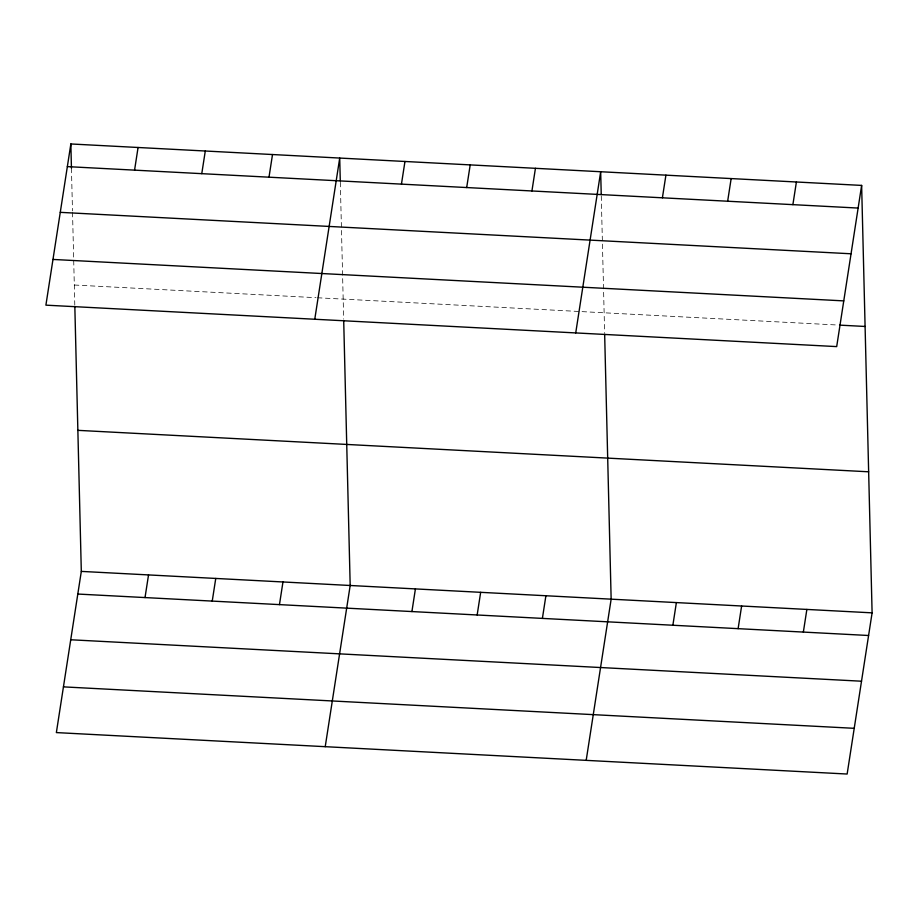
<?xml version="1.0" encoding="UTF-8"?>
<svg xmlns="http://www.w3.org/2000/svg" width="918" height="918" viewBox="0 0 918 918"><rect width="100%" height="100%" fill="white"/><g stroke="black" fill="none" stroke-linecap="round" stroke-linejoin="round"><path stroke-width="0.69" stroke-dasharray="4.59 3.44" d="M74.312 285.016L315.999 297.684M317.433 297.765L838.145 325.052M601.267 195.959L604.618 332.729M340.314 182.28L343.665 319.051M71.443 168.189L72.488 210.933M72.533 212.356L74.794 304.96"/><path stroke-width="1.38" d="M70.858 143.965L45.9 305.155L836.688 346.602L861.635 185.413L70.858 143.965L71.443 168.189M134.567 170.14L138.067 147.488M74.828 306.394L81.312 571.398L56.365 732.587L847.142 774.035L872.1 612.845L861.635 185.413M201.776 173.663L205.288 151.011M145.021 597.572L148.532 574.92M268.997 177.185L272.508 154.534M212.242 601.095L215.753 578.443M314.771 319.246L339.717 158.057L340.28 180.857M279.462 604.618L282.962 581.966M401.453 184.128L404.964 161.476M325.224 746.678L350.183 585.489L343.699 320.485M466.688 187.547L470.2 164.896M411.918 611.56L415.418 588.908M531.935 190.967L535.435 168.315M477.153 614.98L480.665 592.328M575.724 332.924L600.682 171.735L601.233 194.536M542.4 618.399L545.9 595.748M662.406 197.806L665.917 175.154M586.189 760.356L611.147 599.167L604.652 334.152M727.653 201.226L731.153 178.574M672.871 625.238L676.382 602.587M792.888 204.645L796.399 181.993M738.118 628.658L741.618 606.006M803.353 632.077L806.865 609.426M67.347 166.617L858.123 208.065M60.267 212.345L851.055 253.781M52.98 259.438L843.757 300.886M839.557 325.121L865.089 326.464M77.869 430.347L868.646 471.795M81.312 571.398L872.1 612.845M77.812 594.049L868.589 635.497M70.732 639.766L861.52 681.213M63.445 686.871L854.222 728.318"/></g></svg>
